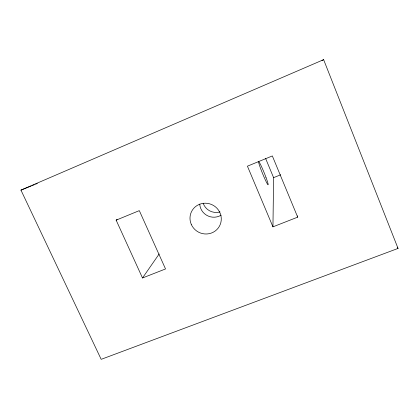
<?xml version="1.0" encoding="UTF-8"?>
<svg xmlns="http://www.w3.org/2000/svg" width="419" height="419" viewBox="0 0 419 419"><rect width="100%" height="100%" fill="white"/><g stroke="black" fill="none" stroke-linecap="round" stroke-linejoin="round"><path stroke-width="0.63" d="M297.469 215.869L297.694 217.147L272.947 226.847L273.597 177.651L265.63 158.502M117.147 219.31L116.142 220.153L142.497 277.98L159.183 253.945M321.954 60.614L323.63 59.66L398.05 248.425L101.178 359.34L20.95 190.126L323.63 59.66M116.142 220.153L139.312 210.626L165.531 268.951L142.497 277.98M273.597 177.651L280.693 174.775M20.95 190.126L31.257 185.957M32.473 185.465L34.29 184.732M35.505 184.24L37.322 183.506M397.259 247.388L398.05 248.425M272.947 226.847L247.425 166.181L272.34 155.941L297.694 217.147M219.975 211.873A13.424 13.13 27.8 0 1 217.712 212.354L214.235 212.328A13.424 13.13 27.8 0 1 203.157 203.194M221.138 215.151A13.937 13.612 27.8 0 1 199.732 204.105M265.95 177.31L264.839 174.419A12.544 0.896 67.8 0 0 259.042 161.907A12.544 0.896 67.8 0 0 260.744 168.894L261.896 171.9A12.544 0.896 67.8 0 0 267.731 184.486A12.544 0.896 67.8 0 0 265.95 177.31M191.237 224.296A15.749 15.294 27.8 0 0 218.152 228.14A15.749 15.294 27.8 0 0 207.515 203.367A15.749 15.294 27.8 0 0 191.237 224.296"/></g></svg>
